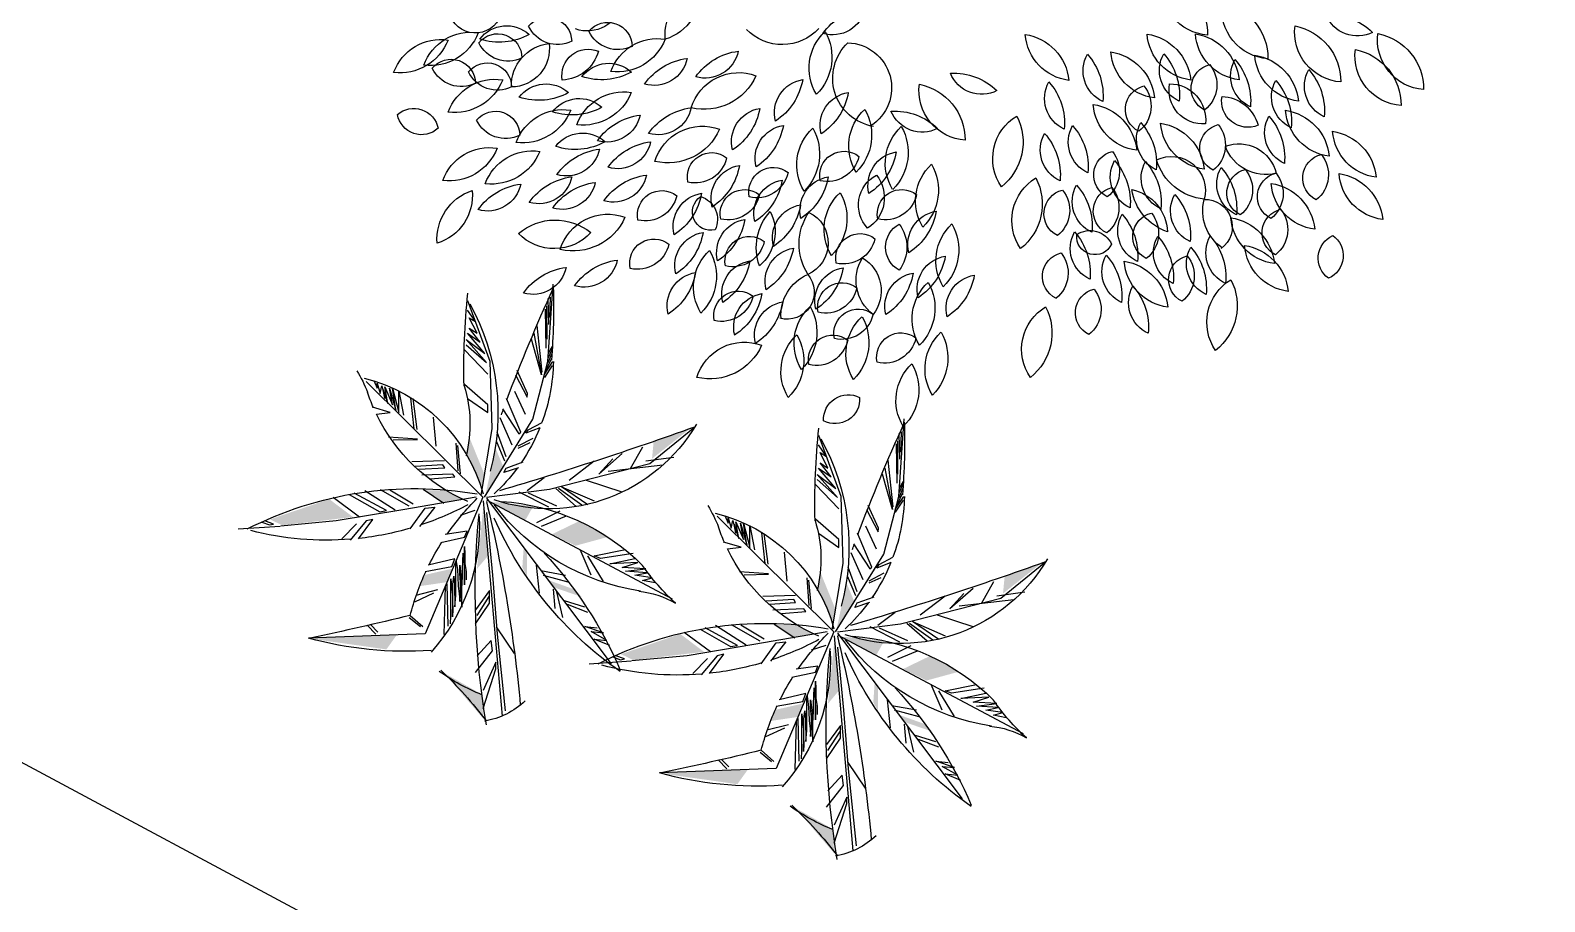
# Model space of a CAD drawing. Header units: metres. Extents: x 1097510 to 2158594, y 877039 to 1751652.
# Drawn here: x 1097620.16 to 1097632.37, y 877190.32 to 877197.34 of the extents above; entities that cross this region are included whole.
import ezdxf

# ---------------------------------------------------------------- set-up
doc = ezdxf.new("R2010")
doc.units = ezdxf.units.M
doc.header["$XCLIPFRAME"] = 0
for name, color, linetype in [('DWGAUTOCAD.COM', 7, 'Continuous'), ('Foto Dron', 7, 'Continuous'), ('WWW.DWGAUTOCAD.COM', 7, 'Continuous')]:
    doc.layers.add(name, color=color, linetype=linetype)
picture_1 = doc.add_image_def('image1.tif', size_in_pixel=(3465, 4096))

# ---------------------------------------------------------------- blocks, each defined once
blk = doc.blocks.new('A$C40F70BF2')
at = {"color": 64}
for p, q in [((1.395, 3.412), (1.345, 4.14)), ((1.404, 3.622), (1.407, 3.935)), ((1.411, 3.538), (1.419, 3.905)), ((1.937, 3.412), (2.147, 3.983)), ((2.077, 3.788), (2.151, 3.896)), ((1.448, 3.313), (1.496, 3.752)), ((2.033, 3.595), (2.135, 3.727)), ((2.062, 3.679), (2.135, 3.824)), ((2.135, 3.727), (2.062, 3.679)), ((2.135, 3.824), (2.077, 3.788)), ((1.529, 3.679), (1.455, 3.289)), ((1.455, 3.289), (1.55, 3.622)), ((1.974, 3.403), (2.165, 3.619)), ((2.165, 3.571), (1.974, 3.403)), ((1.989, 3.487), (2.151, 3.679)), ((2.165, 3.619), (1.989, 3.487)), ((2.151, 3.679), (2.033, 3.595)), ((1.389, 3.49), (1.353, 3.553)), ((1.393, 3.445), (1.356, 3.526)), ((1.393, 3.403), (1.356, 3.493)), ((1.411, 3.334), (1.36, 3.445)), ((2.18, 3.523), (1.96, 3.294)), ((1.43, 3.289), (1.349, 3.412)), ((1.426, 3.264), (1.353, 3.376)), ((1.536, 2.871), (1.395, 3.412)), ((1.587, 3.114), (1.683, 3.328)), ((1.701, 3.289), (1.591, 3.078)), ((1.919, 2.785), (1.937, 3.412)), ((1.606, 2.916), (1.705, 3.132)), ((1.96, 3.006), (2.18, 3.198)), ((2.006, 2.139), (3.105, 3.225)), ((2.797, 3.138), (2.753, 2.909)), ((2.855, 3.162), (2.797, 2.933)), ((2.797, 2.933), (2.797, 3.138)), ((2.885, 3.162), (2.826, 2.957)), ((2.826, 2.957), (2.855, 3.162)), ((2.929, 3.174), (2.855, 3.006)), ((2.855, 3.006), (2.885, 3.162)), ((2.899, 3.018), (2.929, 3.174)), ((2.944, 3.15), (2.899, 3.018)), ((2.958, 3.186), (2.929, 3.066)), ((2.929, 3.066), (2.944, 3.15)), ((2.973, 3.114), (2.958, 3.186)), ((3.002, 3.21), (2.973, 3.114)), ((3.032, 3.234), (3.002, 3.162)), ((3.002, 3.162), (3.002, 3.21)), ((1.591, 3.078), (1.587, 3.114)), ((1.65, 2.748), (1.785, 3.066)), ((2.151, 3.066), (1.96, 2.933)), ((1.96, 2.933), (1.96, 3.006)), ((2.626, 2.774), (2.662, 3.065)), ((2.653, 2.781), (2.685, 3.069)), ((1.992, 2.139), (1.536, 2.871)), ((1.822, 2.967), (1.668, 2.733)), ((1.73, 2.628), (1.844, 2.883)), ((2.446, 2.617), (2.471, 2.889)), ((2.877, 2.934), (3.045, 2.983)), ((3.008, 2.919), (2.877, 2.934)), ((1.58, 2.772), (1.451, 2.841)), ((1.472, 2.791), (1.602, 2.739)), ((1.602, 2.739), (1.58, 2.772)), ((1.668, 2.733), (1.65, 2.748)), ((1.789, 2.517), (1.873, 2.748)), ((2.024, 2.154), (1.919, 2.785)), ((1.538, 2.69), (1.679, 2.617)), ((1.564, 2.648), (1.679, 2.596)), ((1.8, 2.478), (1.88, 2.664)), ((2.216, 2.359), (2.243, 2.624)), ((2.238, 2.386), (2.257, 2.647)), ((2.621, 2.684), (2.895, 2.703)), ((2.621, 2.677), (2.849, 2.673)), ((1.789, 2.411), (1.627, 2.469)), ((2.366, 2.415), (2.384, 2.442)), ((2.384, 2.442), (2.644, 2.427)), ((1.672, 2.415), (1.811, 2.369)), ((1.811, 2.369), (1.789, 2.411)), ((2.27, 2.33), (2.289, 2.356)), ((2.498, 2.311), (2.27, 2.33)), ((2.289, 2.356), (2.58, 2.344)), ((2.612, 2.4), (2.366, 2.415)), ((2.07, 2.139), (2.758, 2.02)), ((2.375, 2.079), (2.567, 2.21)), ((2.662, 2.072), (2.881, 2.203)), ((2.699, 2.053), (2.968, 2.206)), ((2.831, 2.016), (3.118, 2.199)), ((2.913, 2.012), (3.218, 2.176)), ((3.264, 2.165), (2.977, 2.001)), ((2.083, 2.012), (2.22, 1.967)), ((2.548, 2.035), (2.457, 2.046)), ((2.457, 2.046), (2.603, 1.863)), ((2.69, 1.84), (2.548, 2.035)), ((2.758, 2.02), (3.387, 1.915)), ((2.977, 2.001), (2.913, 2.012)), ((3.168, 1.952), (3.415, 2.135)), ((3.177, 1.747), (3.041, 1.93)), ((3.041, 1.93), (3.105, 1.915)), ((3.105, 1.915), (3.255, 1.736)), ((3.332, 1.747), (3.196, 1.889)), ((3.387, 1.915), (3.907, 1.867)), ((3.911, 1.863), (4.308, 1.837)), ((3.975, 1.885), (4.057, 1.915)), ((4.012, 1.878), (3.975, 1.885)), ((4.085, 1.904), (4.012, 1.878)), ((2.179, 1.762), (2.156, 1.818)), ((2.156, 1.818), (2.361, 1.788)), ((2.402, 1.714), (2.179, 1.762))]:
    blk.add_line(p, q, dxfattribs=at)
at = {"color": 60}
for p, q in [((1.378, 3.827), (1.371, 4.019)), ((1.386, 3.761), (1.393, 4.004)), ((2.369, 2.481), (2.676, 2.471))]:
    blk.add_line(p, q, dxfattribs=at)
at = {"color": 62}
for p, q in [((0.438, 2.456), (0.018, 2.796)), ((0.505, 2.608), (0.623, 2.404)), ((0.211, 2.512), (0.476, 2.476)), ((0.314, 2.44), (0.828, 2.38)), ((1.381, 2.214), (0.438, 2.456)), ((0.696, 2.548), (0.916, 2.356)), ((0.916, 2.356), (0.784, 2.5)), ((0.96, 2.476), (1.196, 2.295)), ((0.696, 2.187), (1.034, 2.295)), ((1.431, 2.32), (1.592, 2.199)), ((1.269, 2.236), (0.96, 2.103)), ((1.019, 2.067), (1.269, 2.236)), ((1.078, 2.062), (1.295, 2.219)), ((1.129, 2.052), (1.321, 2.219)), ((1.313, 2.055), (1.578, 2.175)), ((1.974, 2.139), (1.381, 2.214)), ((1.387, 2.043), (1.665, 2.187)), ((2.006, 2.139), (2.548, 0.855)), ((1.974, 2.113), (0.228, 1.183)), ((1.974, 2.128), (0.802, 0.571)), ((1.284, 2.007), (1.504, 1.898)), ((2.003, 2.103), (1.827, 0.082)), ((1.974, 1.995), (1.915, 1.405)), ((1.225, 1.959), (1.46, 1.862)), ((0.593, 1.61), (0.902, 1.562)), ((0.96, 1.586), (0.667, 1.646)), ((0.872, 1.345), (1.019, 1.586)), ((0.902, 1.562), (0.96, 1.586)), ((0.989, 1.405), (1.093, 1.646)), ((2.179, 1.676), (2.175, 1.605)), ((2.175, 1.605), (2.175, 1.512)), ((2.179, 1.314), (2.179, 1.676)), ((2.193, 1.613), (2.184, 1.501)), ((2.197, 1.46), (2.193, 1.613)), ((0.461, 1.429), (0.667, 1.442)), ((0.578, 1.405), (0.461, 1.429)), ((0.476, 1.465), (0.696, 1.478)), ((0.667, 1.442), (0.476, 1.465)), ((0.696, 1.478), (0.549, 1.526)), ((0.549, 1.526), (0.814, 1.513)), ((0.814, 1.513), (0.578, 1.562)), ((1.231, 1.403), (1.462, 1.445)), ((1.475, 1.237), (1.504, 1.501)), ((2.175, 1.512), (2.165, 1.441)), ((2.165, 1.441), (2.165, 1.363)), ((2.184, 1.501), (2.179, 1.407)), ((2.197, 1.392), (2.197, 1.46)), ((2.225, 1.501), (2.211, 1.378)), ((2.225, 1.422), (2.225, 1.501)), ((2.247, 1.46), (2.243, 1.389)), ((2.257, 1.534), (2.247, 1.46)), ((2.257, 1.544), (2.257, 1.534)), ((2.261, 1.213), (2.261, 1.535)), ((2.298, 1.486), (2.27, 1.56)), ((2.27, 1.56), (2.521, 1.501)), ((2.548, 1.441), (2.298, 1.486)), ((0.387, 1.333), (0.505, 1.357)), ((0.417, 1.381), (0.578, 1.405)), ((0.505, 1.357), (0.417, 1.381)), ((1.206, 1.34), (1.436, 1.403)), ((1.915, 1.405), (1.871, 0.852)), ((2.179, 1.407), (2.179, 1.314)), ((2.206, 1.277), (2.197, 1.392)), ((2.211, 1.378), (2.211, 1.172)), ((2.216, 1.34), (2.225, 1.422)), ((2.216, 1.273), (2.216, 1.34)), ((2.238, 1.303), (2.229, 1.232)), ((2.243, 1.389), (2.238, 1.303)), ((2.279, 1.396), (2.275, 1.314)), ((2.275, 1.314), (2.275, 1.247)), ((2.289, 1.318), (2.279, 1.396)), ((2.289, 1.157), (2.289, 1.318)), ((2.302, 1.292), (2.293, 1.224)), ((2.307, 1.37), (2.302, 1.292)), ((2.307, 1.023), (2.307, 1.37)), ((2.334, 0.926), (2.343, 1.325)), ((2.371, 0.847), (2.357, 1.299)), ((1.049, 1.105), (1.24, 1.165)), ((1.254, 1.008), (1.313, 1.249)), ((1.327, 1.093), (1.342, 1.273)), ((1.944, 1.141), (1.944, 1.261)), ((1.944, 1.261), (2.077, 1.08)), ((2.077, 0.948), (1.944, 1.141)), ((2.062, 1.026), (1.947, 1.204)), ((2.206, 1.105), (2.206, 1.277)), ((2.211, 1.172), (2.206, 1.105)), ((2.225, 1.157), (2.216, 1.273)), ((2.229, 1.232), (2.225, 1.157)), ((2.27, 1.109), (2.261, 1.213)), ((2.275, 1.247), (2.27, 1.18)), ((2.27, 1.18), (2.27, 1.109)), ((2.293, 1.015), (2.289, 1.157)), ((2.293, 1.154), (2.289, 1.083)), ((2.293, 1.224), (2.293, 1.154)), ((2.433, 1.267), (2.637, 1.215)), ((2.471, 1.236), (2.65, 1.152)), ((1.019, 1.056), (1.21, 1.129)), ((2.289, 1.083), (2.293, 1.015)), ((2.311, 0.948), (2.307, 1.023)), ((2.69, 1.027), (2.571, 0.922)), ((2.699, 1.008), (2.594, 0.922)), ((0.843, 0.792), (0.989, 0.876)), ((0.872, 0.864), (1.049, 0.924)), ((0.989, 0.876), (0.872, 0.864)), ((1.049, 0.924), (0.931, 0.912)), ((1.709, 0.671), (1.871, 0.912)), ((2.548, 0.855), (3.647, 0.814)), ((3.063, 0.941), (2.995, 0.87)), ((3.095, 0.937), (3.013, 0.851)), ((0.814, 0.744), (0.96, 0.804)), ((0.96, 0.804), (0.843, 0.792)), ((1.871, 0.852), (1.798, 0.13)), ((1.915, 0.696), (1.93, 0.792)), ((1.93, 0.792), (2.062, 0.647)), ((1.886, 0.527), (1.886, 0.587)), ((1.886, 0.587), (2.003, 0.322)), ((2.077, 0.491), (1.915, 0.696)), ((2.003, 0.154), (1.886, 0.527))]:
    blk.add_line(p, q, dxfattribs=at)
at = {"color": 60}
for centre, radius, start, end in [((7.228, 3.925), 5.886, 178.201, 184.8569), ((-12.631, -2.337), 15.387, 20.511, 24.7274), ((-4.468, 3.341), 6.654, 358.6497, 6.1521), ((3.986, 2.93), 2.121, 151.1341, 194.9744), ((3.081, 3.443), 1.737, 181.0191, 200.3048), ((4.255, 2.671), 1.249, 148.3784, 158.7208), ((3.488, 1.763), 1.537, 103.7474, 164.6646), ((3.323, 2.824), 1.195, 162.4534, 194.3671), ((1.484, 3.655), 1.692, 336.4968, 341.7386), ((-12.631, -2.337), 15.387, 19.9468, 20.1294), ((1.484, 3.655), 1.692, 293.0839, 334.2208), ((1.388, 3.636), 1.607, 210.2718, 288.6073), ((11.205, 34.008), 33.156, 250.2818, 253.6131), ((3.081, 3.443), 1.737, 202.0613, 214.4357), ((3.081, 3.443), 1.737, 216.4922, 227.1869), ((2.648, -1.238), 3.457, 62.9286, 99.782), ((1.97, 0.03), 2.073, 93.8052, 134.9428), ((0.206, 3.365), 2.134, 278.5823, 322.5951), ((14.63, -0.992), 13.028, 166.2796, 174.8216), ((0.371, 0.432), 2.394, 34.5841, 45.0988), ((3.478, 4.556), 2.822, 241.8528, 251.6799), ((-1.258, 3.332), 3.452, 304.8805, 336.243), ((-5.402, 1.247), 7.481, 350.4062, 5.6425), ((3.808, 1.866), 1.768, 177.0625, 221.9788), ((0.371, 0.432), 2.394, 26.5664, 32.4272), ((3.478, 4.556), 2.822, 253.6434, 263.8215), ((3.478, 4.556), 2.822, 265.3232, 284.5956), ((4.234, -0.992), 3.827, 137.0982, 156.8626), ((-1.183, 2.66), 2.05, 312.2483, 325.4397), ((0.371, 0.432), 2.394, 14.3751, 24.9555), ((0.622, 0.416), 0.842, 95.4287, 120.3984), ((10.9, 35.08), 35.029, 256.4454, 258.0204), ((2.731, 4.141), 3.451, 266.0609, 285.3989), ((5.057, -2.3), 3.867, 133.3547, 142.8755), ((1.268, 2.121), 1.986, 292.1292, 305.3212), ((2.112, 0.756), 0.732, 226.5793, 260.5482)]:
    blk.add_arc(centre, radius, start, end, dxfattribs=at)
at = {"color": 62}
for points in [[(0.035, 2.801), (0.417, 2.5), (0.035, 2.801), (0.402, 2.657)], [(1.93, 2.091), (1.607, 1.923), (1.886, 2.091), (1.533, 2.055)], [(2.003, 2.043), (2.062, 1.465), (2.003, 2.031), (1.96, 1.586)], [(1.136, 1.682), (0.828, 1.766), (1.357, 1.79), (1.107, 1.911)], [(1.592, 1.393), (1.592, 1.61), (1.636, 1.478), (1.622, 1.682)], [(2.598, 1.303), (2.343, 1.34), (2.557, 1.407), (2.293, 1.467)], [(1.357, 1.297), (1.078, 1.201), (1.387, 1.357), (1.151, 1.273)], [(3.546, 0.816), (2.811, 0.852), (3.59, 0.804), (2.914, 0.708)]]:
    blk.add_solid(points, dxfattribs=at)
at = {"color": 64}
for points in [[(1.983, 2.159), (1.888, 2.598), (1.983, 2.159), (1.818, 2.432)], [(2.02, 2.234), (2.16, 2.54), (1.994, 2.357), (2.13, 2.691)], [(2.398, 2.087), (2.562, 2.203), (2.206, 2.12), (2.366, 2.203)], [(3.893, 1.874), (4.007, 1.93), (3.228, 1.952), (3.451, 2.12)]]:
    blk.add_solid(points, dxfattribs=at)
at = {"color": 60}
blk.add_solid([(2.003, 0.058), (2.385, 0.503), (2.018, 0.286), (2.4, 0.503)], dxfattribs=at)
blk = doc.blocks.new('A$C74456AAD')
at = {"color": 62, "linetype": 'Continuous'}
for centre, radius, start, end in [((1.6121, 1.6284), 0.2354, 101.08849, 180.46599), ((1.3616, 1.833), 0.207, 274.19691, 7.35756), ((0.8697, 1.4525), 0.258, 86.87821, 134.05111), ((0.7538, 1.7629), 0.1402, 243.04574, 337.88359), ((1.3613, 1.5303), 0.2354, 101.08849, 180.46599), ((1.1107, 1.7348), 0.207, 274.19691, 7.35756), ((2.7662, 1.4837), 0.258, 35.44964, 82.62254), ((2.9367, 1.7678), 0.1402, 191.61716, 286.45501), ((1.0582, 1.4336), 0.2354, 101.08849, 180.46599), ((0.8076, 1.6382), 0.207, 274.19691, 7.35756), ((3.1538, 1.5342), 0.2153, 150.15316, 225.55159), ((2.8261, 1.489), 0.2075, 328.48074, 47.224), ((0.7136, 1.4019), 0.2354, 101.08849, 180.46599), ((0.4631, 1.6064), 0.207, 274.19691, 7.35756), ((1.4598, 1.4186), 0.2153, 98.72459, 174.12302), ((1.2202, 1.6466), 0.2075, 277.05217, 355.79543), ((1.421, 1.6458), 0.2075, 277.05217, 355.79543), ((1.6606, 1.4179), 0.2153, 98.72459, 174.12302), ((2.1672, 1.4164), 0.2153, 98.72459, 174.12302), ((1.9276, 1.6444), 0.2075, 277.05217, 355.79543), ((2.8772, 1.4074), 0.187, 91.60896, 237.75672), ((2.7322, 1.4471), 0.203, 279.67593, 46.50854), ((0.8073, 1.3355), 0.2354, 101.08849, 180.46599), ((0.5567, 1.54), 0.207, 274.19691, 7.35756), ((1.2131, 1.3303), 0.2153, 98.72459, 174.12302), ((0.9735, 1.5583), 0.2075, 277.05217, 355.79543), ((1.4554, 1.3531), 0.258, 138.30678, 185.47968), ((1.1405, 1.456), 0.1402, 294.47431, 29.31216), ((1.7515, 1.377), 0.258, 138.30678, 185.47968), ((1.4366, 1.4799), 0.1402, 294.47431, 29.31216), ((1.8114, 1.3438), 0.2153, 98.72459, 174.12302), ((1.5717, 1.5717), 0.2075, 277.05217, 355.79543), ((2.0691, 1.3753), 0.258, 138.30678, 185.47968), ((1.7542, 1.4783), 0.1402, 294.47431, 29.31216), ((3.5075, 1.2735), 0.258, 35.44964, 82.62254), ((3.6779, 1.5576), 0.1402, 191.61716, 286.45501), ((4.522, 1.4249), 0.1012, 39.34615, 179.27095), ((1.1485, 1.3114), 0.258, 138.30678, 185.47968), ((0.8336, 1.4144), 0.1402, 294.47431, 29.31216), ((1.4714, 1.42), 0.1336, 141.07689, 231.82589), ((1.3437, 1.4056), 0.1012, 296.489, 76.41381), ((2.4317, 1.2103), 0.258, 86.87821, 134.05111), ((2.3159, 1.5207), 0.1402, 243.04574, 337.88359), ((3.3258, 1.2637), 0.207, 17.05406, 110.21471), ((3.4694, 1.5535), 0.2354, 203.94563, 283.32313), ((3.8666, 1.3691), 0.1402, 37.33145, 132.1693), ((3.8969, 1.699), 0.258, 241.16392, 288.33683), ((4.3716, 1.4099), 0.1012, 39.34615, 179.27095), ((4.3291, 1.5312), 0.1336, 243.93403, 334.68303), ((4.4795, 1.5462), 0.1336, 243.93403, 334.68303), ((1.2855, 1.2663), 0.258, 138.30678, 185.47968), ((0.9706, 1.3693), 0.1402, 294.47431, 29.31216), ((1.5344, 1.2742), 0.1499, 89.92662, 186.19213), ((1.3965, 1.3981), 0.1406, 265.46679, 10.65196), ((1.7451, 1.3317), 0.1336, 141.07689, 231.82589), ((1.6174, 1.3173), 0.1012, 296.489, 76.41381), ((2.2291, 1.2602), 0.258, 138.30678, 185.47968), ((1.9142, 1.3632), 0.1402, 294.47431, 29.31216), ((2.3697, 1.396), 0.207, 274.19691, 7.35756), ((2.6203, 1.1914), 0.2354, 101.08849, 180.46599), ((3.1247, 1.4318), 0.258, 189.73535, 236.90826), ((2.8479, 1.2498), 0.1402, 345.90288, 80.74073), ((3.3144, 1.4852), 0.258, 189.73535, 236.90826), ((3.0376, 1.3032), 0.1402, 345.90288, 80.74073), ((3.8041, 1.1835), 0.2075, 19.90931, 98.65258), ((3.973, 1.4678), 0.2153, 201.58173, 276.98016), ((4.1274, 1.2836), 0.1402, 37.33145, 132.1693), ((4.1577, 1.6135), 0.258, 241.16392, 288.33683), ((4.3386, 1.2356), 0.2075, 19.90931, 98.65258), ((4.5076, 1.5199), 0.2153, 201.58173, 276.98016), ((1.2091, 1.3526), 0.1091, 247.12516, 10.01655), ((1.3227, 1.2102), 0.1616, 92.18434, 164.95737), ((1.6454, 1.3537), 0.2075, 277.05217, 355.79543), ((1.885, 1.1257), 0.2153, 98.72459, 174.12302), ((3.661, 1.3526), 0.1402, 191.61716, 286.45501), ((3.4906, 1.0685), 0.258, 35.44964, 82.62254), ((3.9889, 1.2228), 0.1402, 37.33145, 132.1693), ((4.0193, 1.5527), 0.258, 241.16392, 288.33683), ((1.314, 1.1178), 0.258, 138.30678, 185.47968), ((0.9991, 1.2208), 0.1402, 294.47431, 29.31216), ((1.3649, 1.2755), 0.2075, 277.05217, 355.79543), ((1.6045, 1.0475), 0.2153, 98.72459, 174.12302), ((1.8468, 1.0913), 0.258, 138.30678, 185.47968), ((1.5319, 1.1943), 0.1402, 294.47431, 29.31216), ((2.3792, 1.1816), 0.2354, 152.51706, 231.89456), ((2.063, 1.1133), 0.207, 325.62548, 58.78614), ((2.6788, 1.053), 0.258, 86.87821, 134.05111), ((2.563, 1.3634), 0.1402, 243.04574, 337.88359), ((2.9887, 1.2106), 0.2153, 150.15316, 225.55159), ((2.661, 1.1655), 0.2075, 328.48074, 47.224), ((3.4929, 1.3655), 0.258, 189.73535, 236.90826), ((3.2161, 1.1835), 0.1402, 345.90288, 80.74073), ((3.7033, 1.0382), 0.258, 35.44964, 82.62254), ((3.8738, 1.3222), 0.1402, 191.61716, 286.45501), ((4.0559, 1.1095), 0.2075, 19.90931, 98.65258), ((4.2249, 1.3939), 0.2153, 201.58173, 276.98016), ((4.3379, 1.2091), 0.1012, 39.34615, 179.27095), ((4.2954, 1.3304), 0.1336, 243.93403, 334.68303), ((4.677, 1.2181), 0.1036, 49.03261, 168.09698), ((4.6446, 1.3147), 0.1021, 227.52184, 349.60775), ((1.436, 1.1704), 0.1336, 141.07689, 231.82589), ((1.3083, 1.156), 0.1012, 296.489, 76.41381), ((2.1306, 1.0788), 0.258, 138.30678, 185.47968), ((1.8157, 1.1818), 0.1402, 294.47431, 29.31216), ((2.2468, 1.046), 0.258, 138.30678, 185.47968), ((1.932, 1.149), 0.1402, 294.47431, 29.31216), ((2.8367, 1.139), 0.2153, 150.15316, 225.55159), ((2.5091, 1.0938), 0.2075, 328.48074, 47.224), ((3.2051, 1.1323), 0.2153, 150.15316, 225.55159), ((2.8775, 1.0871), 0.2075, 328.48074, 47.224), ((3.3948, 1.2951), 0.258, 189.73535, 236.90826), ((3.118, 1.1131), 0.1402, 345.90288, 80.74073), ((3.4773, 1.0409), 0.207, 17.05406, 110.21471), ((3.621, 1.3308), 0.2354, 203.94563, 283.32313), ((3.9755, 1.0792), 0.1402, 37.33145, 132.1693), ((1.2465, 1.0152), 0.1596, 69.44102, 166.57295), ((1.1354, 1.2242), 0.1774, 255.59161, 340.42236), ((1.8763, 1.0594), 0.1336, 141.07689, 231.82589), ((1.7486, 1.045), 0.1012, 296.489, 76.41381), ((2.9253, 1.1845), 0.258, 189.73535, 236.90826), ((2.6485, 1.0025), 0.1402, 345.90288, 80.74073), ((2.8884, 1.0425), 0.1012, 347.91758, 127.84238), ((3.4383, 1.0369), 0.1012, 347.91758, 127.84238), ((3.8296, 1.2116), 0.1402, 191.61716, 286.45501), ((3.6592, 0.9275), 0.258, 35.44964, 82.62254), ((4.0058, 1.4091), 0.258, 241.16392, 288.33683), ((3.872, 0.8971), 0.258, 35.44964, 82.62254), ((4.0424, 1.1812), 0.1402, 191.61716, 286.45501), ((4.1846, 0.9383), 0.2075, 19.90931, 98.65258), ((4.3535, 1.2227), 0.2153, 201.58173, 276.98016), ((4.3618, 0.9513), 0.2075, 19.90931, 98.65258), ((4.5308, 1.2356), 0.2153, 201.58173, 276.98016), ((1.5132, 0.9045), 0.258, 138.30678, 185.47968), ((1.1983, 1.0075), 0.1402, 294.47431, 29.31216), ((1.5274, 0.9805), 0.1417, 64.22984, 195.13156), ((1.3677, 1.1746), 0.231, 275.60378, 343.29549), ((1.8274, 0.9292), 0.258, 138.30678, 185.47968), ((1.5125, 1.0321), 0.1402, 294.47431, 29.31216), ((1.9557, 0.9332), 0.258, 138.30678, 185.47968), ((1.6408, 1.0361), 0.1402, 294.47431, 29.31216), ((2.7109, 0.9825), 0.2153, 150.15316, 225.55159), ((2.3833, 0.9373), 0.2075, 328.48074, 47.224), ((2.9568, 1.1514), 0.1336, 192.50546, 283.25446), ((3.1831, 0.9752), 0.1012, 347.91758, 127.84238), ((3.5776, 1.1283), 0.258, 189.73535, 236.90826), ((3.3008, 0.9463), 0.1402, 345.90288, 80.74073), ((3.5066, 1.1457), 0.1336, 192.50546, 283.25446), ((0.9053, 1.0255), 0.2075, 277.05217, 355.79543), ((1.145, 0.7975), 0.2153, 98.72459, 174.12302), ((1.1957, 0.969), 0.1336, 141.07689, 231.82589), ((1.068, 0.9546), 0.1012, 296.489, 76.41381), ((1.3231, 0.9842), 0.1336, 141.07689, 231.82589), ((1.1954, 0.9698), 0.1012, 296.489, 76.41381), ((2.2995, 0.9243), 0.2354, 152.51706, 231.89456), ((1.9834, 0.8559), 0.207, 325.62548, 58.78614), ((2.8704, 0.9507), 0.1499, 141.35519, 237.6207), ((2.6875, 0.9202), 0.1406, 316.89536, 62.08053), ((3.2081, 1.0809), 0.258, 189.73535, 236.90826), ((2.9313, 0.8989), 0.1402, 345.90288, 80.74073), ((3.2515, 1.0841), 0.1336, 192.50546, 283.25446), ((3.3997, 1.0675), 0.258, 189.73535, 236.90826), ((3.1228, 0.8855), 0.1402, 345.90288, 80.74073), ((3.847, 1.0726), 0.1402, 191.61716, 286.45501), ((3.6766, 0.7886), 0.258, 35.44964, 82.62254), ((3.8893, 0.7582), 0.258, 35.44964, 82.62254), ((4.0598, 1.0423), 0.1402, 191.61716, 286.45501), ((3.9868, 0.7819), 0.258, 35.44964, 82.62254), ((4.1572, 1.066), 0.1402, 191.61716, 286.45501), ((1.7055, 0.7931), 0.258, 138.30678, 185.47968), ((1.3906, 0.896), 0.1402, 294.47431, 29.31216), ((1.7279, 0.8034), 0.1845, 101.31824, 178.26342), ((1.4738, 1.0183), 0.2205, 288.42501, 351.15667), ((1.8785, 0.9093), 0.1336, 141.07689, 231.82589), ((1.7508, 0.8948), 0.1012, 296.489, 76.41381), ((2.1142, 0.8319), 0.258, 138.30678, 185.47968), ((1.7993, 0.9349), 0.1402, 294.47431, 29.31216), ((2.0835, 0.8983), 0.1336, 141.07689, 231.82589), ((1.9558, 0.8839), 0.1012, 296.489, 76.41381), ((2.6487, 0.8835), 0.1012, 347.91758, 127.84238), ((2.7171, 0.9924), 0.1336, 192.50546, 283.25446), ((3.0913, 0.8642), 0.2153, 150.15316, 225.55159), ((2.7637, 0.819), 0.2075, 328.48074, 47.224), ((3.3019, 0.8834), 0.1012, 347.91758, 127.84238), ((3.3702, 0.9922), 0.1336, 192.50546, 283.25446), ((3.5143, 0.8606), 0.0998, 107.89831, 205.53364), ((3.4424, 0.8915), 0.0762, 256.24341, 57.18854), ((3.7352, 1.0129), 0.258, 189.73535, 236.90826), ((3.4584, 0.8309), 0.1402, 345.90288, 80.74073), ((3.6459, 0.8791), 0.1012, 347.91758, 127.84238), ((3.7143, 0.988), 0.1336, 192.50546, 283.25446), ((4.37, 1.0356), 0.1402, 191.61716, 286.45501), ((4.1996, 0.7515), 0.258, 35.44964, 82.62254), ((4.6411, 0.9599), 0.2075, 174.19503, 252.93829), ((4.3655, 0.7771), 0.2153, 355.86744, 71.26587), ((1.1768, 0.819), 0.1336, 141.07689, 231.82589), ((1.0491, 0.8046), 0.1012, 296.489, 76.41381), ((1.3864, 0.8309), 0.1127, 87.85872, 234.10083), ((1.2126, 0.8954), 0.1844, 304.15574, 15.13156), ((1.7139, 0.8031), 0.1336, 141.07689, 231.82589), ((1.5862, 0.7887), 0.1012, 296.489, 76.41381), ((1.9249, 0.7103), 0.258, 138.30678, 185.47968), ((1.61, 0.8133), 0.1402, 294.47431, 29.31216), ((2.7594, 0.9382), 0.258, 189.73535, 236.90826), ((2.4826, 0.7562), 0.1402, 345.90288, 80.74073), ((3.0956, 0.7622), 0.1417, 115.65842, 246.56013), ((2.8443, 0.7583), 0.231, 327.03235, 34.72407), ((3.3228, 0.9647), 0.258, 189.73535, 236.90826), ((3.0459, 0.7827), 0.1402, 345.90288, 80.74073), ((3.3591, 0.8085), 0.1845, 152.74681, 229.69199), ((3.0327, 0.7438), 0.2205, 339.85358, 42.58524), ((3.8707, 0.6752), 0.207, 17.05406, 110.21471), ((1.0729, 0.8829), 0.2075, 277.05217, 355.79543), ((1.3125, 0.6549), 0.2153, 98.72459, 174.12302), ((2.6262, 0.7345), 0.2153, 150.15316, 225.55159), ((2.2985, 0.6893), 0.2075, 328.48074, 47.224), ((2.7884, 0.7453), 0.1616, 143.61291, 216.38594), ((2.6062, 0.7453), 0.1091, 298.55373, 61.44513), ((3.5547, 0.9045), 0.258, 189.73535, 236.90826), ((3.2778, 0.7225), 0.1402, 345.90288, 80.74073), ((4.0143, 0.965), 0.2354, 203.94563, 283.32313), ((4.0895, 0.6227), 0.2354, 49.65992, 129.03742), ((1.5584, 0.6196), 0.258, 138.30678, 185.47968), ((1.2436, 0.7225), 0.1402, 294.47431, 29.31216), ((1.7765, 0.619), 0.258, 138.30678, 185.47968), ((1.4616, 0.722), 0.1402, 294.47431, 29.31216), ((1.8654, 0.7145), 0.0998, 56.46974, 154.10507), ((1.8448, 0.79), 0.0762, 204.81484, 5.75996), ((2.1222, 0.6368), 0.258, 138.30678, 185.47968), ((1.8074, 0.7398), 0.1402, 294.47431, 29.31216), ((2.8218, 0.7003), 0.1012, 347.91758, 127.84238), ((2.8902, 0.8091), 0.1336, 192.50546, 283.25446), ((3.2822, 0.6885), 0.1012, 347.91758, 127.84238), ((3.3506, 0.7974), 0.1336, 192.50546, 283.25446), ((3.7286, 0.85), 0.258, 189.73535, 236.90826), ((3.4518, 0.668), 0.1402, 345.90288, 80.74073), ((3.6784, 0.678), 0.1012, 347.91758, 127.84238), ((3.7467, 0.7869), 0.1336, 192.50546, 283.25446), ((4.0932, 0.9461), 0.207, 222.76834, 315.92899), ((1.6393, 0.5733), 0.258, 138.30678, 185.47968), ((1.3244, 0.6762), 0.1402, 294.47431, 29.31216), ((2.0897, 0.6376), 0.1336, 141.07689, 231.82589), ((1.962, 0.6232), 0.1012, 296.489, 76.41381), ((2.7213, 0.7513), 0.258, 189.73535, 236.90826), ((2.4445, 0.5693), 0.1402, 345.90288, 80.74073), ((2.8933, 0.5642), 0.1596, 120.86959, 218.00152), ((2.6607, 0.6076), 0.1774, 307.02018, 31.85093), ((3.3532, 0.7845), 0.258, 189.73535, 236.90826), ((3.0764, 0.6025), 0.1402, 345.90288, 80.74073), ((3.6339, 0.6248), 0.2153, 150.15316, 225.55159), ((3.3063, 0.5797), 0.2075, 328.48074, 47.224), ((2.8552, 0.6809), 0.258, 189.73535, 236.90826), ((2.5784, 0.4989), 0.1402, 345.90288, 80.74073), ((3.1462, 0.7036), 0.258, 189.73535, 236.90826), ((2.8693, 0.5216), 0.1402, 345.90288, 80.74073), ((3.1246, 0.5586), 0.1127, 139.28729, 285.5294), ((2.9659, 0.4629), 0.1844, 355.58431, 66.56013), ((3.5336, 0.7315), 0.258, 189.73535, 236.90826), ((3.2567, 0.5495), 0.1402, 345.90288, 80.74073), ((3.7601, 0.6832), 0.258, 189.73535, 236.90826), ((3.4833, 0.5013), 0.1402, 345.90288, 80.74073), ((3.9685, 0.7194), 0.1402, 191.61716, 286.45501), ((3.798, 0.4354), 0.258, 35.44964, 82.62254), ((4.0108, 0.405), 0.258, 35.44964, 82.62254), ((4.1813, 0.6891), 0.1402, 191.61716, 286.45501), ((2.6007, 0.6722), 0.258, 189.73535, 236.90826), ((2.3239, 0.4902), 0.1402, 345.90288, 80.74073), ((2.7254, 0.4915), 0.2153, 150.15316, 225.55159), ((2.3978, 0.4463), 0.2075, 328.48074, 47.224), ((2.897, 0.4959), 0.1012, 347.91758, 127.84238), ((2.9654, 0.6048), 0.1336, 192.50546, 283.25446), ((3.3972, 0.5614), 0.258, 189.73535, 236.90826), ((3.1203, 0.3794), 0.1402, 345.90288, 80.74073), ((3.4838, 0.5957), 0.258, 189.73535, 236.90826), ((3.2069, 0.4137), 0.1402, 345.90288, 80.74073), ((3.3286, 0.4614), 0.1012, 347.91758, 127.84238), ((3.397, 0.5703), 0.1336, 192.50546, 283.25446), ((2.8294, 0.3868), 0.1012, 347.91758, 127.84238), ((2.8978, 0.4956), 0.1336, 192.50546, 283.25446), ((3.0002, 0.3491), 0.2153, 150.15316, 225.55159), ((2.6726, 0.3039), 0.2075, 328.48074, 47.224), ((3.2162, 0.3911), 0.2153, 150.15316, 225.55159), ((2.8886, 0.3459), 0.2075, 328.48074, 47.224), ((2.6717, 0.2842), 0.2153, 150.15316, 225.55159), ((2.3441, 0.239), 0.2075, 328.48074, 47.224), ((2.6515, 0.2879), 0.1012, 347.91758, 127.84238), ((2.9349, 0.2785), 0.1012, 347.91758, 127.84238), ((3.2707, 0.2743), 0.2153, 150.15316, 225.55159), ((2.943, 0.2292), 0.2075, 328.48074, 47.224), ((2.7198, 0.3968), 0.1336, 192.50546, 283.25446), ((3.0033, 0.3873), 0.1336, 192.50546, 283.25446), ((3.3024, 0.1434), 0.207, 17.05406, 110.21471), ((3.446, 0.4332), 0.2354, 203.94563, 283.32313), ((2.7924, 0.1537), 0.2153, 150.15316, 225.55159), ((2.4648, 0.1085), 0.2075, 328.48074, 47.224), ((2.8699, 0.0284), 0.1036, 357.60404, 116.66841), ((2.9252, 0.114), 0.1021, 176.09327, 298.17918)]:
    blk.add_arc(centre, radius, start, end, dxfattribs=at)
at = {"color": 64, "linetype": 'Continuous'}
for centre, radius, start, end in [((3.6927, 1.8079), 0.2075, 174.19503, 252.93829), ((3.4171, 1.625), 0.2153, 355.86744, 71.26587), ((3.9562, 1.7936), 0.1499, 192.78376, 289.04927), ((4.1218, 1.5995), 0.1012, 39.34615, 179.27095), ((4.4213, 1.7479), 0.1127, 190.71586, 336.95797), ((3.1448, 1.7941), 0.207, 222.76834, 315.92899), ((3.8706, 1.5784), 0.1012, 39.34615, 179.27095), ((3.8281, 1.6997), 0.1336, 243.93403, 334.68303), ((4.0793, 1.7208), 0.1336, 243.93403, 334.68303), ((4.2911, 1.5252), 0.1402, 37.33145, 132.1693), ((4.4404, 1.4307), 0.2075, 19.90931, 98.65258), ((3.663, 1.4044), 0.2075, 19.90931, 98.65258), ((3.832, 1.6887), 0.2153, 201.58173, 276.98016), ((4.2728, 1.5705), 0.1596, 172.29816, 269.43009), ((4.0938, 1.4157), 0.1774, 358.44876, 83.2795), ((4.3214, 1.8551), 0.258, 241.16392, 288.33683), ((4.3285, 1.5308), 0.1012, 39.34615, 179.27095), ((4.286, 1.6521), 0.1336, 243.93403, 334.68303), ((4.6094, 1.715), 0.2153, 201.58173, 276.98016), ((4.5657, 1.4005), 0.2075, 19.90931, 98.65258), ((4.7346, 1.6848), 0.2153, 201.58173, 276.98016), ((3.4652, 1.588), 0.1402, 191.61716, 286.45501), ((3.2947, 1.3039), 0.258, 35.44964, 82.62254), ((3.9521, 1.4589), 0.1091, 349.9823, 112.8737), ((4.0657, 1.6014), 0.1616, 195.04148, 267.81452)]:
    blk.add_arc(centre, radius, start, end, dxfattribs=at)
at = {"color": 60, "linetype": 'Continuous'}
for centre, radius, start, end in [((0.8453, 1.3292), 0.2075, 277.05217, 355.79543), ((1.0849, 1.1012), 0.2153, 98.72459, 174.12302), ((0.8894, 1.0139), 0.2153, 98.72459, 174.12302), ((0.6498, 1.2419), 0.2075, 277.05217, 355.79543), ((1.0074, 1.0465), 0.1336, 141.07689, 231.82589), ((0.8797, 1.0321), 0.1012, 296.489, 76.41381), ((0.8626, 0.8382), 0.2153, 98.72459, 174.12302), ((0.623, 1.0662), 0.2075, 277.05217, 355.79543), ((0.9144, 0.7096), 0.1021, 124.6647, 246.75061), ((0.813, 0.6995), 0.1036, 306.17547, 65.23984), ((1.2552, 0.5395), 0.2153, 98.72459, 174.12302), ((1.0156, 0.7675), 0.2075, 277.05217, 355.79543), ((1.5653, 0.6253), 0.1336, 141.07689, 231.82589), ((1.4376, 0.6108), 0.1012, 296.489, 76.41381), ((1.9908, 0.5404), 0.258, 138.30678, 185.47968), ((1.6759, 0.6433), 0.1402, 294.47431, 29.31216), ((1.5161, 0.702), 0.2075, 277.05217, 355.79543), ((1.7557, 0.474), 0.2153, 98.72459, 174.12302), ((1.4887, 0.5015), 0.2354, 152.51706, 231.89456), ((1.1726, 0.4331), 0.207, 325.62548, 58.78614), ((1.88, 0.4118), 0.258, 138.30678, 185.47968), ((1.5651, 0.5148), 0.1402, 294.47431, 29.31216), ((1.9527, 0.4869), 0.1336, 141.07689, 231.82589), ((1.825, 0.4725), 0.1012, 296.489, 76.41381), ((2.2588, 0.3887), 0.2354, 152.51706, 231.89456), ((1.9426, 0.3203), 0.207, 325.62548, 58.78614)]:
    blk.add_arc(centre, radius, start, end, dxfattribs=at)

msp = doc.modelspace()

# ---------------------------------------------------------------- linework, layer by layer
at = {"color": 7, "true_color": 0xf0f0f0, "elevation": 1524.878, "flags": 128}
msp.add_lwpolyline([(1097668.786, 877179.396), (1097651.036, 877183.937), (1097624.371, 877189.152), (1097601.717, 877201.283), (1097585.811, 877208.209), (1097545.543, 877219.548), (1097517.351, 877236.173), (1097527.243, 877232.341), (1097539.636, 877228.064), (1097550.862, 877225.231), (1097562.732, 877222.551), (1097577.57, 877222.218), (1097589.407, 877223.274), (1097597.077, 877223.052), (1097600.381, 877223.138), (1097605.528, 877219.999), (1097610.754, 877215.512), (1097615.313, 877211.011), (1097623.572, 877204.428), (1097634.053, 877203.423), (1097648.747, 877202.896), (1097665.209, 877201.516)], dxfattribs=at)

# ---------------------------------------------------------------- block references
at = {"layer": 'DWGAUTOCAD.COM', "xscale": -1.938528692919776, "yscale": 1.938528692919776, "zscale": 1.938528692919776}
msp.add_blockref('A$C74456AAD', (1097632.321, 877194.149), dxfattribs=at)
at = {"layer": 'WWW.DWGAUTOCAD.COM', "xscale": -0.8574371676627007, "yscale": 0.8574371676627007, "zscale": 0.8574371676627007}
for p in [(1097625.532, 877191.746), (1097628.361, 877190.66)]:
    msp.add_blockref('A$C40F70BF2', p, dxfattribs=at)

# ---------------------------------------------------------------- pictures from other files: only their frames are drawn
at = {"layer": 'Foto Dron'}
image = msp.add_image(picture_1, insert=(1097491.044, 876888.864, 3067.918), size_in_units=(372.621, 440.477), dxfattribs=at)
image.set_boundary_path([(174.536, 772.878), (2798.816, 2703.625)])
image.dxf.flags = 15

doc.saveas('drawing.dxf')
